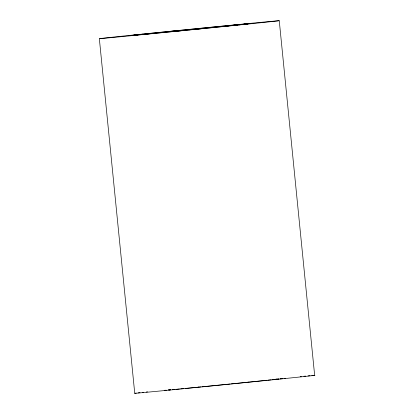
<?xml version="1.0" encoding="UTF-8"?>
<svg xmlns="http://www.w3.org/2000/svg" width="414" height="414" viewBox="0 0 414 414"><rect width="100%" height="100%" fill="white"/><g stroke="black" fill="none" stroke-linecap="round" stroke-linejoin="round"><path stroke-width="0.62" d="M165.186 390.221L164.151 390.366L166.407 390.195M284.211 378.422L285.246 378.277L284.02 378.355M280.883 378.769L282.084 378.629M134.767 35.05L130.917 35.506L133.587 35.304M243.83 24.312L247.686 23.852L245.016 24.059M282.395 378.624L280.123 378.872M136.941 34.817L128.754 35.723L138.343 34.864M241.662 24.545L249.849 23.634L242.93 24.245M168.146 389.89L169.274 389.765M277.059 379.183L278.689 379.012M135.005 35.004L139.653 34.528M137.815 34.709L142.902 34.186M235.695 25.176L240.788 24.654M238.95 24.835L243.598 24.354M172.338 389.455L173.425 389.341M272.179 379.7L274.347 379.472M272.816 379.648L275.062 379.41M275.972 379.302L278.995 378.996M141.184 34.352L146.685 33.793M145.107 33.943L150.96 33.353M227.638 26.01L233.496 25.414M231.918 25.564L237.413 25.006M263.651 380.585L266.994 380.249M267.946 380.14L271.134 379.824M149.542 33.487L210.162 27.407M212.387 27.562L229.061 25.875M247.784 382.205L263.04 380.647M165.357 31.873L177.166 30.683M189.498 29.865L206.757 28.136M195.439 29.28L213.241 27.484M230.241 383.98L214.157 385.584M231.26 383.871L242.801 382.717M243.385 382.66L248.643 382.127M205.768 27.831L216.092 26.812M173.425 31.464L189.503 29.875M162.505 32.546L183.712 30.45M197.908 387.188L200.769 386.904M201.918 386.79L213.536 385.646M215.135 26.915L230.691 25.394M163.463 32.442L139.792 34.745M185.048 388.441L192.836 387.68M193.467 387.618L196.64 387.307M197.638 387.204L198.865 387.085M233.336 25.15L242.143 24.302M229.211 25.544L234.966 24.98M145.267 34.212L149.392 33.813M176.473 389.264L179.428 388.969M180.664 388.849L183.609 388.565M237.041 24.799L244.917 24.043M141.562 34.564L133.686 35.314M275.874 379.1L276.987 378.996M172.41 389.646L175.189 389.383M169.083 389.957L170.749 389.802M172.674 389.605L173.74 389.507M280.314 378.686L281.396 378.587L280.413 378.696M168.984 389.941L170.547 389.802M279.259 20.7L314.656 375.343M99.344 38.657L134.741 393.3M311.799 375.545A90.407 0.316 -5.7 0 1 227.726 384.337A90.407 0.316 -5.7 0 1 136.284 393.088M138.131 392.876A90.407 0.316 -5.7 0 1 139.979 392.669M142.266 392.42A90.407 0.316 -5.7 0 1 143.42 392.296M146.328 391.986A90.407 0.316 -5.7 0 1 147.565 391.856M300.207 376.611A90.407 0.316 -5.7 0 1 301.449 376.492M303.85 376.269A90.407 0.316 -5.7 0 1 305.667 376.098M308.042 375.881A90.407 0.316 -5.7 0 1 309.972 375.71M137.324 35.128A90.407 0.316 -5.7 0 0 278.876 20.767A90.407 0.316 -5.7 0 0 151.705 33.146A90.407 0.316 -5.7 0 0 137.324 35.128"/></g></svg>
